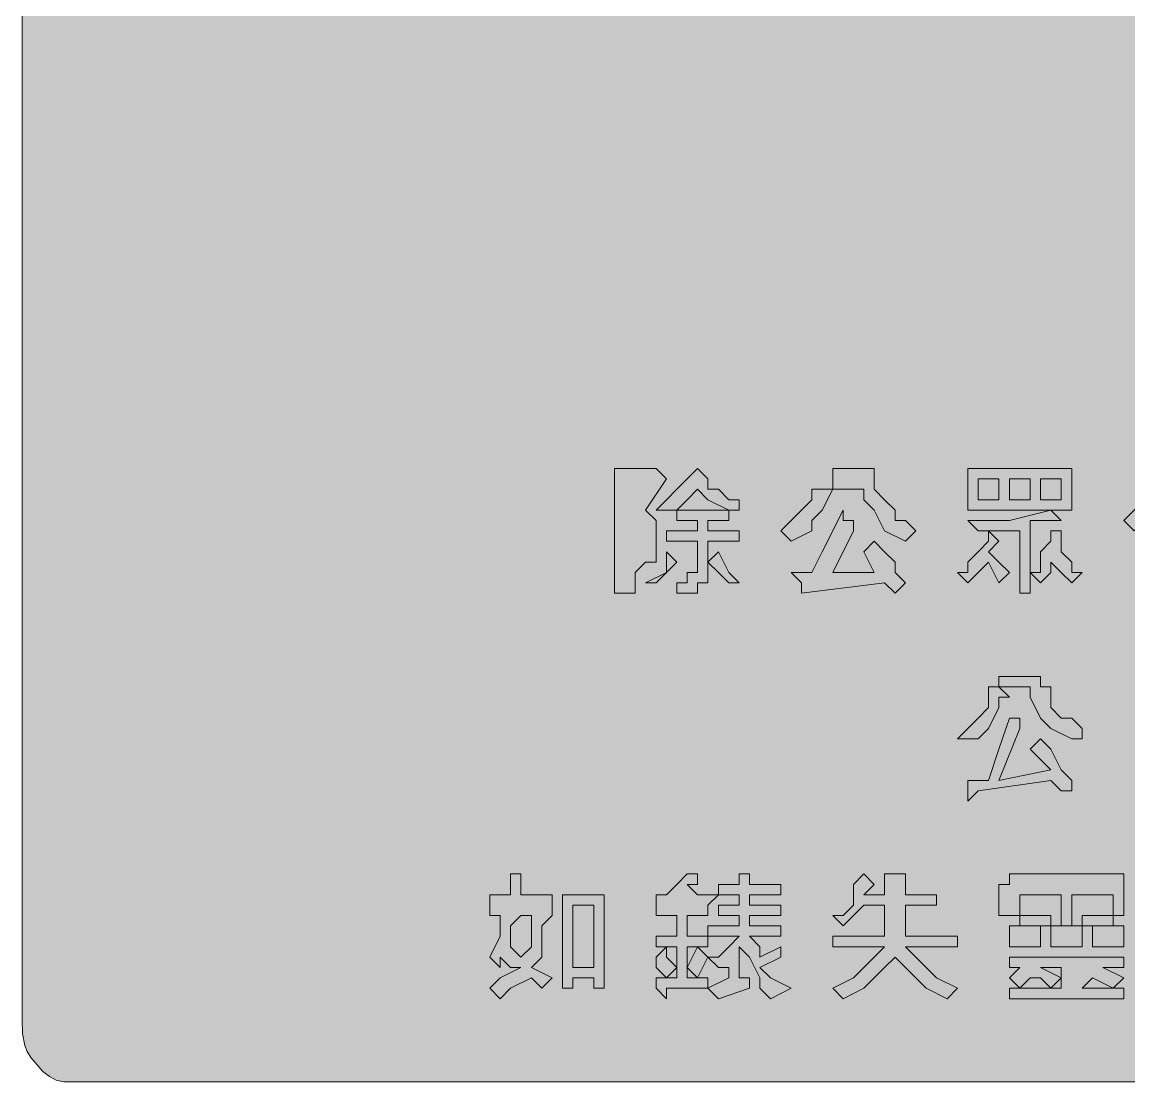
# Model space of a CAD drawing. Header units: metres. Extents: x 9 to 558, y 12 to 259.
# Drawn here: x 9.2 to 137, y 12 to 134.3 of the extents above; entities that cross this region are included whole.
import ezdxf

# ---------------------------------------------------------------- set-up
doc = ezdxf.new("R2010")
doc.units = ezdxf.units.M
doc.layers.add('FILL_BLACK_000000', color=7, linetype='Continuous', true_color=0x000000)
doc.layers.add('FILL_YELLOW_FFFF00', color=7, linetype='Continuous', true_color=0xffff00)

msp = doc.modelspace()

# ---------------------------------------------------------------- hatches: boundary and pattern name
at = {"layer": 'FILL_BLACK_000000', "true_color": 0x000000}
h = msp.add_hatch(color=7, dxfattribs=at)
h.dxf.hatch_style = 1
h.paths.add_polyline_path([(77.61, 68.4), (77.61, 82.8), (82.41, 82.8), (83.61, 81.6), (81.21, 78), (82.41, 76.8), (82.41, 75.6), (82.41, 74.4), (82.41, 73.2), (82.41, 72), (81.21, 72), (80.01, 70.8), (80.01, 68.4), (77.61, 68.4)])
h = msp.add_hatch(color=7, dxfattribs=at)
h.dxf.hatch_style = 1
h.paths.add_polyline_path([(82.41, 78), (83.61, 79.2), (84.81, 80.4), (86.01, 81.6), (87.21, 82.8), (88.41, 81.6), (88.41, 80.4), (89.61, 80.4), (90.81, 79.2), (92.01, 79.2), (92.01, 78), (90.81, 78), (88.41, 79.2), (87.21, 80.4), (86.01, 79.2), (84.81, 78), (83.61, 78), (82.41, 78)])
h = msp.add_hatch(color=7, dxfattribs=at)
h.dxf.hatch_style = 1
h.paths.add_polyline_path([(107.61, 82.8), (107.61, 81.6), (107.61, 80.4), (108.81, 79.2), (110.01, 78), (110.01, 76.8), (111.21, 76.8), (112.41, 75.6), (111.21, 74.4), (108.81, 75.6), (107.61, 78), (106.41, 79.2), (106.41, 80.4), (102.81, 80.4), (102.81, 82.8), (107.61, 82.8)])
h = msp.add_hatch(color=7, dxfattribs=at)
h.dxf.hatch_style = 1
h.paths.add_polyline_path([(118.41, 82.8), (130.41, 82.8), (130.41, 78), (118.41, 78), (118.41, 82.8)])
h.paths.add_polyline_path([(119.61, 79.2), (122.01, 79.2), (122.01, 81.6), (119.61, 81.6), (119.61, 79.2)], flags=16)
h.paths.add_polyline_path([(123.21, 81.6), (123.21, 79.2), (125.61, 79.2), (125.61, 81.6), (123.21, 81.6)], flags=16)
h.paths.add_polyline_path([(129.21, 81.6), (126.81, 81.6), (126.81, 79.2), (129.21, 79.2), (129.21, 81.6)], flags=16)
h = msp.add_hatch(color=7, dxfattribs=at)
h.dxf.hatch_style = 1
h.paths.add_polyline_path([(141.21, 81.6), (140.01, 79.2), (140.01, 68.4), (138.81, 68.4), (138.81, 76.8), (137.61, 75.6), (136.41, 76.8), (137.61, 78), (138.81, 79.2), (140.01, 81.6), (140.01, 82.8), (141.21, 82.8), (141.21, 81.6)])
h = msp.add_hatch(color=7, dxfattribs=at)
h.dxf.hatch_style = 1
h.paths.add_polyline_path([(102.81, 80.4), (101.61, 78), (100.41, 76.8), (100.41, 75.6), (98.01, 74.4), (96.81, 75.6), (98.01, 76.8), (99.21, 78), (100.41, 79.2), (100.41, 80.4), (101.61, 80.4), (102.81, 80.4)])
h = msp.add_hatch(color=7, dxfattribs=at)
h.dxf.hatch_style = 1
h.paths.add_polyline_path([(88.41, 76.8), (88.41, 75.6), (92.01, 75.6), (92.01, 74.4), (88.41, 74.4), (88.41, 70.8), (88.41, 69.6), (87.21, 69.6), (87.21, 68.4), (86.01, 68.4), (84.81, 68.4), (84.81, 69.6), (86.01, 69.6), (86.01, 70.8), (87.21, 70.8), (87.21, 74.4), (83.61, 74.4), (83.61, 75.6), (87.21, 75.6), (87.21, 76.8), (84.81, 76.8), (84.81, 78), (90.81, 78), (90.81, 76.8), (88.41, 76.8)])
h = msp.add_hatch(color=7, dxfattribs=at)
h.dxf.hatch_style = 1
h.paths.add_polyline_path([(105.21, 76.8), (105.21, 75.6), (102.81, 70.8), (107.61, 70.8), (106.41, 73.2), (107.61, 74.4), (108.81, 73.2), (110.01, 72), (110.01, 70.8), (111.21, 69.6), (110.01, 68.4), (108.81, 69.6), (99.21, 68.4), (99.21, 69.6), (98.01, 70.8), (100.41, 70.8), (101.61, 73.2), (104.01, 78), (104.01, 76.8), (105.21, 76.8)])
h = msp.add_hatch(color=7, dxfattribs=at)
h.dxf.hatch_style = 1
h.paths.add_polyline_path([(123.21, 76.8), (128.01, 78), (129.21, 76.8), (125.61, 76.8), (125.61, 68.4), (124.41, 68.4), (124.41, 75.6), (119.61, 75.6), (118.41, 76.8), (123.21, 76.8)])
h = msp.add_hatch(color=7, dxfattribs=at)
h.dxf.hatch_style = 1
h.paths.add_polyline_path([(122.01, 74.4), (120.81, 73.2), (122.01, 72), (123.21, 70.8), (122.01, 69.6), (120.81, 72), (119.61, 70.8), (118.41, 69.6), (117.21, 70.8), (118.41, 70.8), (118.41, 72), (119.61, 73.2), (120.81, 74.4), (120.81, 75.6), (122.01, 74.4)])
h = msp.add_hatch(color=7, dxfattribs=at)
h.dxf.hatch_style = 1
h.paths.add_polyline_path([(129.21, 75.6), (129.21, 74.4), (129.21, 73.2), (130.41, 72), (130.41, 70.8), (131.61, 70.8), (130.41, 69.6), (129.21, 70.8), (128.01, 72), (128.01, 70.8), (126.81, 69.6), (125.61, 70.8), (126.81, 70.8), (126.81, 72), (126.81, 73.2), (128.01, 74.4), (128.01, 75.6), (129.21, 75.6)])
h = msp.add_hatch(color=7, dxfattribs=at)
h.dxf.hatch_style = 1
h.paths.add_polyline_path([(83.61, 70.8), (83.61, 73.2), (84.81, 72), (83.61, 70.8)])
h = msp.add_hatch(color=7, dxfattribs=at)
h.dxf.hatch_style = 1
h.paths.add_polyline_path([(90.81, 70.8), (92.01, 69.6), (90.81, 69.6), (89.61, 70.8), (88.41, 72), (89.61, 73.2), (90.81, 70.8)])
h = msp.add_hatch(color=7, dxfattribs=at)
h.dxf.hatch_style = 1
h.paths.add_polyline_path([(83.61, 70.8), (82.41, 69.6), (81.21, 69.6), (83.61, 70.8)])
h = msp.add_hatch(color=7, dxfattribs=at)
h.dxf.hatch_style = 1
h.paths.add_polyline_path([(126.81, 58.8), (126.81, 57.6), (128.01, 57.6), (128.01, 56.4), (128.01, 55.2), (129.21, 54), (130.41, 54), (131.61, 52.8), (131.61, 51.6), (130.41, 51.6), (128.01, 52.8), (126.81, 54), (125.61, 56.4), (125.61, 57.6), (122.01, 57.6), (122.01, 58.8), (126.81, 58.8)])
h = msp.add_hatch(color=7, dxfattribs=at)
h.dxf.hatch_style = 1
h.paths.add_polyline_path([(123.21, 56.4), (122.01, 56.4), (122.01, 55.2), (120.81, 52.8), (119.61, 51.6), (118.41, 51.6), (117.21, 51.6), (118.41, 52.8), (119.61, 54), (120.81, 55.2), (120.81, 57.6), (122.01, 57.6), (123.21, 56.4)])
h = msp.add_hatch(color=7, dxfattribs=at)
h.dxf.hatch_style = 1
h.paths.add_polyline_path([(124.41, 52.8), (122.01, 46.8), (128.01, 48), (125.61, 50.4), (126.81, 51.6), (128.01, 50.4), (129.21, 48), (130.41, 46.8), (130.41, 45.6), (129.21, 45.6), (128.01, 46.8), (119.61, 45.6), (118.41, 44.4), (118.41, 45.6), (118.41, 46.8), (120.81, 46.8), (122.01, 50.4), (123.21, 54), (124.41, 54), (124.41, 52.8)])
h = msp.add_hatch(color=7, dxfattribs=at)
h.dxf.hatch_style = 1
h.paths.add_polyline_path([(65.61, 33.6), (65.61, 36), (66.81, 36), (66.81, 34.8), (66.81, 33.6), (70.41, 33.6), (70.41, 31.2), (69.21, 30), (69.21, 28.8), (69.21, 26.4), (68.01, 25.2), (70.41, 24), (69.21, 22.8), (68.01, 24), (65.61, 22.8), (64.41, 21.6), (63.21, 22.8), (64.41, 24), (66.81, 25.2), (65.61, 25.2), (64.41, 26.4), (64.41, 25.2), (63.21, 26.4), (64.41, 28.8), (64.41, 31.2), (63.21, 31.2), (63.21, 33.6), (65.61, 33.6)])
h.paths.add_polyline_path([(65.61, 27.6), (66.81, 26.4), (68.01, 27.6), (68.01, 28.8), (68.01, 30), (68.01, 31.2), (66.81, 31.2), (65.61, 30), (65.61, 27.6)], flags=16)
h = msp.add_hatch(color=7, dxfattribs=at)
h.dxf.hatch_style = 1
h.paths.add_polyline_path([(86.01, 28.8), (88.41, 28.8), (88.41, 27.6), (86.01, 27.6), (86.01, 24), (88.41, 24), (88.41, 22.8), (83.61, 22.8), (83.61, 21.6), (82.41, 22.8), (82.41, 24), (84.81, 24), (84.81, 27.6), (82.41, 27.6), (82.41, 28.8), (84.81, 28.8), (84.81, 31.2), (83.61, 31.2), (82.41, 31.2), (82.41, 32.4), (82.41, 33.6), (83.61, 33.6), (84.81, 34.8), (86.01, 36), (87.21, 36), (87.21, 34.8), (86.01, 34.8), (87.21, 33.6), (89.61, 33.6), (88.41, 32.4), (88.41, 31.2), (86.01, 31.2), (86.01, 28.8)])
h = msp.add_hatch(color=7, dxfattribs=at)
h.dxf.hatch_style = 1
h.paths.add_polyline_path([(96.81, 34.8), (96.81, 33.6), (93.21, 33.6), (93.21, 32.4), (96.81, 32.4), (96.81, 31.2), (93.21, 31.2), (93.21, 30), (96.81, 30), (96.81, 28.8), (93.21, 28.8), (94.41, 27.6), (94.41, 26.4), (96.81, 27.6), (96.81, 26.4), (94.41, 25.2), (95.61, 24), (98.01, 22.8), (95.61, 21.6), (94.41, 22.8), (94.41, 24), (93.21, 26.4), (92.01, 27.6), (92.01, 26.4), (92.01, 24), (93.21, 24), (93.21, 22.8), (89.61, 21.6), (88.41, 22.8), (90.81, 24), (90.81, 25.2), (89.61, 25.2), (88.41, 26.4), (89.61, 26.4), (90.81, 27.6), (92.01, 28.8), (88.41, 28.8), (88.41, 30), (92.01, 30), (92.01, 31.2), (89.61, 31.2), (89.61, 32.4), (92.01, 32.4), (92.01, 33.6), (89.61, 33.6), (89.61, 34.8), (92.01, 34.8), (92.01, 36), (93.21, 36), (93.21, 34.8), (96.81, 34.8)])
h = msp.add_hatch(color=7, dxfattribs=at)
h.dxf.hatch_style = 1
h.paths.add_polyline_path([(107.61, 34.8), (106.41, 33.6), (108.81, 33.6), (108.81, 36), (110.01, 36), (111.21, 36), (111.21, 34.8), (111.21, 33.6), (114.81, 33.6), (114.81, 32.4), (111.21, 32.4), (111.21, 28.8), (117.21, 28.8), (117.21, 27.6), (111.21, 27.6), (112.41, 26.4), (113.61, 25.2), (114.81, 24), (117.21, 22.8), (116.01, 21.6), (113.61, 22.8), (112.41, 24), (111.21, 25.2), (110.01, 26.4), (108.81, 25.2), (107.61, 24), (106.41, 22.8), (104.01, 21.6), (102.81, 22.8), (105.21, 24), (106.41, 25.2), (107.61, 26.4), (108.81, 27.6), (102.81, 27.6), (102.81, 28.8), (108.81, 28.8), (108.81, 32.4), (106.41, 32.4), (105.21, 31.2), (104.01, 30), (102.81, 31.2), (104.01, 31.2), (105.21, 32.4), (105.21, 34.8), (106.41, 36), (107.61, 34.8)])
h = msp.add_hatch(color=7, dxfattribs=at)
h.dxf.hatch_style = 1
h.paths.add_polyline_path([(136.41, 36), (136.41, 34.8), (136.41, 31.2), (135.21, 31.2), (135.21, 33.6), (130.41, 33.6), (130.41, 30), (129.21, 30), (129.21, 33.6), (124.41, 33.6), (124.41, 31.2), (122.01, 31.2), (122.01, 34.8), (123.21, 34.8), (123.21, 36), (136.41, 36)])
h = msp.add_hatch(color=7, dxfattribs=at)
h.dxf.hatch_style = 1
h.paths.add_polyline_path([(76.41, 33.6), (76.41, 22.8), (75.21, 22.8), (75.21, 24), (72.81, 24), (72.81, 22.8), (71.61, 22.8), (71.61, 33.6), (76.41, 33.6)])
h.paths.add_polyline_path([(75.21, 32.4), (72.81, 32.4), (72.81, 25.2), (75.21, 25.2), (75.21, 32.4)], flags=16)
h = msp.add_hatch(color=7, dxfattribs=at)
h.dxf.hatch_style = 1
h.paths.add_polyline_path([(128.01, 31.2), (128.01, 30), (124.41, 30), (124.41, 31.2), (128.01, 31.2)])
h = msp.add_hatch(color=7, dxfattribs=at)
h.dxf.hatch_style = 1
h.paths.add_polyline_path([(135.21, 31.2), (135.21, 30), (131.61, 30), (131.61, 31.2), (135.21, 31.2)])
h = msp.add_hatch(color=7, dxfattribs=at)
h.dxf.hatch_style = 1
h.paths.add_polyline_path([(126.81, 30), (126.81, 27.6), (123.21, 27.6), (123.21, 30), (126.81, 30)])
h = msp.add_hatch(color=7, dxfattribs=at)
h.dxf.hatch_style = 1
h.paths.add_polyline_path([(131.61, 30), (131.61, 27.6), (128.01, 27.6), (128.01, 30), (131.61, 30)])
h = msp.add_hatch(color=7, dxfattribs=at)
h.dxf.hatch_style = 1
h.paths.add_polyline_path([(136.41, 30), (136.41, 27.6), (132.81, 27.6), (132.81, 30), (136.41, 30)])
h = msp.add_hatch(color=7, dxfattribs=at)
h.dxf.hatch_style = 1
h.paths.add_polyline_path([(83.61, 26.4), (84.81, 25.2), (83.61, 24), (82.41, 25.2), (82.41, 26.4), (83.61, 27.6), (83.61, 26.4)])
h = msp.add_hatch(color=7, dxfattribs=at)
h.dxf.hatch_style = 1
h.paths.add_polyline_path([(87.21, 27.6), (88.41, 26.4), (87.21, 24), (86.01, 25.2), (87.21, 27.6)])
h = msp.add_hatch(color=7, dxfattribs=at)
h.dxf.hatch_style = 1
h.paths.add_polyline_path([(123.21, 21.6), (123.21, 22.8), (124.41, 22.8), (123.21, 24), (124.41, 25.2), (123.21, 25.2), (123.21, 26.4), (136.41, 26.4), (136.41, 25.2), (135.21, 25.2), (134.01, 25.2), (136.41, 24), (135.21, 22.8), (136.41, 22.8), (136.41, 21.6), (123.21, 21.6)])
h.paths.add_polyline_path([(128.01, 22.8), (126.81, 24), (125.61, 24), (124.41, 22.8), (128.01, 22.8)], flags=16)
h.paths.add_polyline_path([(129.21, 22.8), (129.21, 24), (128.01, 22.8), (129.21, 22.8)], flags=16)
h.paths.add_polyline_path([(129.21, 25.2), (128.01, 25.2), (126.81, 25.2), (129.21, 24), (129.21, 25.2)], flags=16)
h.paths.add_polyline_path([(132.81, 24), (131.61, 22.8), (135.21, 22.8), (132.81, 24)], flags=16)
at = {"layer": 'FILL_YELLOW_FFFF00', "true_color": 0xffff00}
h = msp.add_hatch(color=7, dxfattribs=at)
h.dxf.hatch_style = 1
h.paths.add_polyline_path([(552.02, 259.18), (553.41, 259.05), (554.8, 258.69), (556.41, 258), (557.1, 256.39), (557.46, 255), (557.59, 253.61), (557.61, 252), (557.61, 19.2), (557.61, 15.6), (557.01, 14.85), (556.6, 14.08), (556.41, 13.2), (554.8, 12.51), (553.41, 12.15), (552.02, 12.02), (550.41, 12), (16.41, 12), (14.01, 12), (13.13, 12.19), (12.36, 12.6), (11.61, 13.2), (10.22, 14.81), (9.8, 15.52), (9.51, 16.2), (9.25, 17.59), (9.21, 19.2), (9.21, 252), (9.21, 255.6), (9.61, 255.65), (9.92, 255.81), (10.41, 256.35), (10.9, 257.12), (11.61, 258), (12.36, 258.6), (13.13, 259.01), (14.01, 259.2), (16.41, 259.2), (550.41, 259.2), (552.02, 259.18)])

# ---------------------------------------------------------------- linework, layer by layer
at = {"layer": 'FILL_BLACK_000000', "lineweight": 0, "true_color": 0x000000}
for points in [[(77.61, 68.4), (77.61, 82.8), (82.41, 82.8), (83.61, 81.6), (81.21, 78), (82.41, 76.8), (82.41, 75.6), (82.41, 74.4), (82.41, 73.2), (82.41, 72), (81.21, 72), (80.01, 70.8), (80.01, 68.4)], [(82.41, 78), (83.61, 79.2), (84.81, 80.4), (86.01, 81.6), (87.21, 82.8), (88.41, 81.6), (88.41, 80.4), (89.61, 80.4), (90.81, 79.2), (92.01, 79.2), (92.01, 78), (90.81, 78), (88.41, 79.2), (87.21, 80.4), (86.01, 79.2), (84.81, 78), (83.61, 78)], [(107.61, 82.8), (107.61, 81.6), (107.61, 80.4), (108.81, 79.2), (110.01, 78), (110.01, 76.8), (111.21, 76.8), (112.41, 75.6), (111.21, 74.4), (108.81, 75.6), (107.61, 78), (106.41, 79.2), (106.41, 80.4), (102.81, 80.4), (102.81, 82.8)], [(118.41, 82.8), (130.41, 82.8), (130.41, 78), (118.41, 78)], [(141.21, 81.6), (140.01, 79.2), (140.01, 68.4), (138.81, 68.4), (138.81, 76.8), (137.61, 75.6), (136.41, 76.8), (137.61, 78), (138.81, 79.2), (140.01, 81.6), (140.01, 82.8), (141.21, 82.8)], [(119.61, 79.2), (122.01, 79.2), (122.01, 81.6), (119.61, 81.6)], [(123.21, 81.6), (123.21, 79.2), (125.61, 79.2), (125.61, 81.6)], [(129.21, 81.6), (126.81, 81.6), (126.81, 79.2), (129.21, 79.2)], [(102.81, 80.4), (101.61, 78), (100.41, 76.8), (100.41, 75.6), (98.01, 74.4), (96.81, 75.6), (98.01, 76.8), (99.21, 78), (100.41, 79.2), (100.41, 80.4), (101.61, 80.4)], [(88.41, 76.8), (88.41, 75.6), (92.01, 75.6), (92.01, 74.4), (88.41, 74.4), (88.41, 70.8), (88.41, 69.6), (87.21, 69.6), (87.21, 68.4), (86.01, 68.4), (84.81, 68.4), (84.81, 69.6), (86.01, 69.6), (86.01, 70.8), (87.21, 70.8), (87.21, 74.4), (83.61, 74.4), (83.61, 75.6), (87.21, 75.6), (87.21, 76.8), (84.81, 76.8), (84.81, 78), (90.81, 78), (90.81, 76.8)], [(105.21, 76.8), (105.21, 75.6), (102.81, 70.8), (107.61, 70.8), (106.41, 73.2), (107.61, 74.4), (108.81, 73.2), (110.01, 72), (110.01, 70.8), (111.21, 69.6), (110.01, 68.4), (108.81, 69.6), (99.21, 68.4), (99.21, 69.6), (98.01, 70.8), (100.41, 70.8), (101.61, 73.2), (104.01, 78), (104.01, 76.8)], [(123.21, 76.8), (128.01, 78), (129.21, 76.8), (125.61, 76.8), (125.61, 68.4), (124.41, 68.4), (124.41, 75.6), (119.61, 75.6), (118.41, 76.8)], [(122.01, 74.4), (120.81, 73.2), (122.01, 72), (123.21, 70.8), (122.01, 69.6), (120.81, 72), (119.61, 70.8), (118.41, 69.6), (117.21, 70.8), (118.41, 70.8), (118.41, 72), (119.61, 73.2), (120.81, 74.4), (120.81, 75.6)], [(129.21, 75.6), (129.21, 74.4), (129.21, 73.2), (130.41, 72), (130.41, 70.8), (131.61, 70.8), (130.41, 69.6), (129.21, 70.8), (128.01, 72), (128.01, 70.8), (126.81, 69.6), (125.61, 70.8), (126.81, 70.8), (126.81, 72), (126.81, 73.2), (128.01, 74.4), (128.01, 75.6)], [(83.61, 70.8), (83.61, 73.2), (84.81, 72)], [(90.81, 70.8), (92.01, 69.6), (90.81, 69.6), (89.61, 70.8), (88.41, 72), (89.61, 73.2)], [(83.61, 70.8), (82.41, 69.6), (81.21, 69.6)], [(126.81, 58.8), (126.81, 57.6), (128.01, 57.6), (128.01, 56.4), (128.01, 55.2), (129.21, 54), (130.41, 54), (131.61, 52.8), (131.61, 51.6), (130.41, 51.6), (128.01, 52.8), (126.81, 54), (125.61, 56.4), (125.61, 57.6), (122.01, 57.6), (122.01, 58.8)], [(123.21, 56.4), (122.01, 56.4), (122.01, 55.2), (120.81, 52.8), (119.61, 51.6), (118.41, 51.6), (117.21, 51.6), (118.41, 52.8), (119.61, 54), (120.81, 55.2), (120.81, 57.6), (122.01, 57.6)], [(124.41, 52.8), (122.01, 46.8), (128.01, 48), (125.61, 50.4), (126.81, 51.6), (128.01, 50.4), (129.21, 48), (130.41, 46.8), (130.41, 45.6), (129.21, 45.6), (128.01, 46.8), (119.61, 45.6), (118.41, 44.4), (118.41, 45.6), (118.41, 46.8), (120.81, 46.8), (122.01, 50.4), (123.21, 54), (124.41, 54)], [(65.61, 33.6), (65.61, 36), (66.81, 36), (66.81, 34.8), (66.81, 33.6), (70.41, 33.6), (70.41, 31.2), (69.21, 30), (69.21, 28.8), (69.21, 26.4), (68.01, 25.2), (70.41, 24), (69.21, 22.8), (68.01, 24), (65.61, 22.8), (64.41, 21.6), (63.21, 22.8), (64.41, 24), (66.81, 25.2), (65.61, 25.2), (64.41, 26.4), (64.41, 25.2), (63.21, 26.4), (64.41, 28.8), (64.41, 31.2), (63.21, 31.2), (63.21, 33.6)], [(86.01, 28.8), (88.41, 28.8), (88.41, 27.6), (86.01, 27.6), (86.01, 24), (88.41, 24), (88.41, 22.8), (83.61, 22.8), (83.61, 21.6), (82.41, 22.8), (82.41, 24), (84.81, 24), (84.81, 27.6), (82.41, 27.6), (82.41, 28.8), (84.81, 28.8), (84.81, 31.2), (83.61, 31.2), (82.41, 31.2), (82.41, 32.4), (82.41, 33.6), (83.61, 33.6), (84.81, 34.8), (86.01, 36), (87.21, 36), (87.21, 34.8), (86.01, 34.8), (87.21, 33.6), (89.61, 33.6), (88.41, 32.4), (88.41, 31.2), (86.01, 31.2)], [(96.81, 34.8), (96.81, 33.6), (93.21, 33.6), (93.21, 32.4), (96.81, 32.4), (96.81, 31.2), (93.21, 31.2), (93.21, 30), (96.81, 30), (96.81, 28.8), (93.21, 28.8), (94.41, 27.6), (94.41, 26.4), (96.81, 27.6), (96.81, 26.4), (94.41, 25.2), (95.61, 24), (98.01, 22.8), (95.61, 21.6), (94.41, 22.8), (94.41, 24), (93.21, 26.4), (92.01, 27.6), (92.01, 26.4), (92.01, 24), (93.21, 24), (93.21, 22.8), (89.61, 21.6), (88.41, 22.8), (90.81, 24), (90.81, 25.2), (89.61, 25.2), (88.41, 26.4), (89.61, 26.4), (90.81, 27.6), (92.01, 28.8), (88.41, 28.8), (88.41, 30), (92.01, 30), (92.01, 31.2), (89.61, 31.2), (89.61, 32.4), (92.01, 32.4), (92.01, 33.6), (89.61, 33.6), (89.61, 34.8), (92.01, 34.8), (92.01, 36), (93.21, 36), (93.21, 34.8)], [(107.61, 34.8), (106.41, 33.6), (108.81, 33.6), (108.81, 36), (110.01, 36), (111.21, 36), (111.21, 34.8), (111.21, 33.6), (114.81, 33.6), (114.81, 32.4), (111.21, 32.4), (111.21, 28.8), (117.21, 28.8), (117.21, 27.6), (111.21, 27.6), (112.41, 26.4), (113.61, 25.2), (114.81, 24), (117.21, 22.8), (116.01, 21.6), (113.61, 22.8), (112.41, 24), (111.21, 25.2), (110.01, 26.4), (108.81, 25.2), (107.61, 24), (106.41, 22.8), (104.01, 21.6), (102.81, 22.8), (105.21, 24), (106.41, 25.2), (107.61, 26.4), (108.81, 27.6), (102.81, 27.6), (102.81, 28.8), (108.81, 28.8), (108.81, 32.4), (106.41, 32.4), (105.21, 31.2), (104.01, 30), (102.81, 31.2), (104.01, 31.2), (105.21, 32.4), (105.21, 34.8), (106.41, 36)], [(136.41, 36), (136.41, 34.8), (136.41, 31.2), (135.21, 31.2), (135.21, 33.6), (130.41, 33.6), (130.41, 30), (129.21, 30), (129.21, 33.6), (124.41, 33.6), (124.41, 31.2), (122.01, 31.2), (122.01, 34.8), (123.21, 34.8), (123.21, 36)], [(76.41, 33.6), (76.41, 22.8), (75.21, 22.8), (75.21, 24), (72.81, 24), (72.81, 22.8), (71.61, 22.8), (71.61, 33.6)], [(75.21, 32.4), (72.81, 32.4), (72.81, 25.2), (75.21, 25.2)], [(65.61, 27.6), (66.81, 26.4), (68.01, 27.6), (68.01, 28.8), (68.01, 30), (68.01, 31.2), (66.81, 31.2), (65.61, 30)], [(128.01, 31.2), (128.01, 30), (124.41, 30), (124.41, 31.2)], [(135.21, 31.2), (135.21, 30), (131.61, 30), (131.61, 31.2)], [(126.81, 30), (126.81, 27.6), (123.21, 27.6), (123.21, 30)], [(131.61, 30), (131.61, 27.6), (128.01, 27.6), (128.01, 30)], [(136.41, 30), (136.41, 27.6), (132.81, 27.6), (132.81, 30)], [(83.61, 26.4), (84.81, 25.2), (83.61, 24), (82.41, 25.2), (82.41, 26.4), (83.61, 27.6)], [(87.21, 27.6), (88.41, 26.4), (87.21, 24), (86.01, 25.2)], [(123.21, 21.6), (123.21, 22.8), (124.41, 22.8), (123.21, 24), (124.41, 25.2), (123.21, 25.2), (123.21, 26.4), (136.41, 26.4), (136.41, 25.2), (135.21, 25.2), (134.01, 25.2), (136.41, 24), (135.21, 22.8), (136.41, 22.8), (136.41, 21.6)], [(129.21, 25.2), (128.01, 25.2), (126.81, 25.2), (129.21, 24)], [(128.01, 22.8), (126.81, 24), (125.61, 24), (124.41, 22.8)], [(129.21, 22.8), (129.21, 24), (128.01, 22.8)], [(132.81, 24), (131.61, 22.8), (135.21, 22.8)]]:
    msp.add_lwpolyline(points, close=True, dxfattribs=at)
at = {"layer": 'FILL_YELLOW_FFFF00', "lineweight": 0, "true_color": 0xffff00}
msp.add_lwpolyline([(550.41, 12), (16.41, 12), (14.01, 12), (13.13, 12.19), (12.36, 12.6), (11.61, 13.2), (10.22, 14.81), (9.8, 15.52), (9.51, 16.2), (9.25, 17.59), (9.21, 19.2), (9.21, 252), (9.21, 255.6), (9.61, 255.65), (9.92, 255.81), (10.41, 256.35), (10.9, 257.12), (11.61, 258), (12.36, 258.6), (13.13, 259.01), (14.01, 259.2), (16.41, 259.2), (550.41, 259.2)], dxfattribs=at)

doc.saveas('drawing.dxf')
